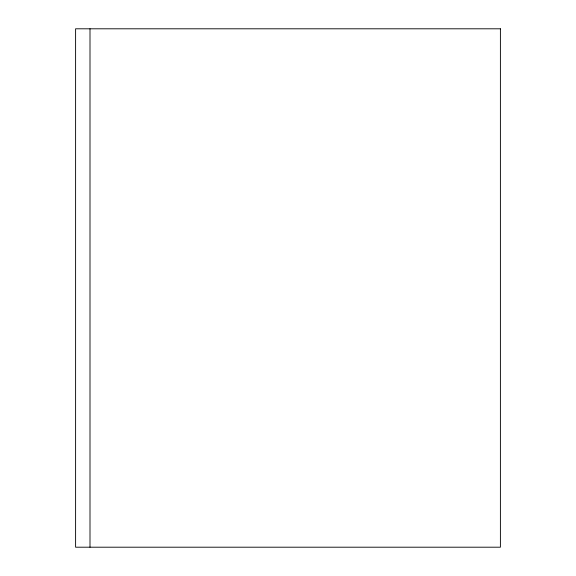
<?xml version="1.0" encoding="UTF-8"?>
<svg xmlns="http://www.w3.org/2000/svg" width="576" height="576" viewBox="0 0 576 576"><rect width="100%" height="100%" fill="white"/><g stroke="black" fill="none" stroke-linecap="round" stroke-linejoin="round"><path stroke-width="0.86" d="M90 28.8L90 547.2M500.4 28.8L75.6 28.8L75.6 547.2L500.4 547.2L500.4 28.8"/></g></svg>
